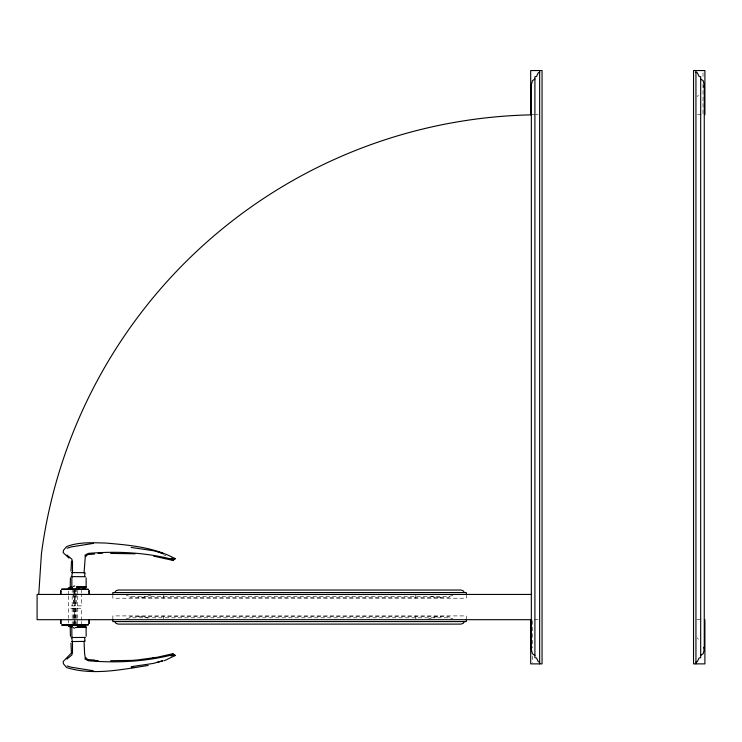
<?xml version="1.0" encoding="UTF-8"?>
<svg xmlns="http://www.w3.org/2000/svg" width="742" height="742" viewBox="0 0 742 742"><rect width="100%" height="100%" fill="white"/><g stroke="black" fill="none" stroke-linecap="round" stroke-linejoin="round"><path stroke-width="0.56" stroke-dasharray="3.71 2.78" d="M68.301 595.891L68.292 605.88L81.639 605.88L81.694 593.665M68.301 594.778L68.31 590.344M77.743 623.799L77.743 619.357M77.743 618.244L77.752 608.255M72.178 605.88L72.206 593.665M72.206 592.552L72.215 588.109M81.703 592.552L81.713 590.335M74.961 623.827L75.063 619.375M75.09 618.262L75.332 608.255M74.256 605.88L74.617 595.872L74.654 605.88M74.821 590.307L74.664 594.759L74.654 590.307M697.415 96.599L698.324 95.097M151.479 594.769L145.395 596.976L138.031 597.598M427.68 619.366L433.755 617.159L441.119 616.537M126.279 618.68L130.045 617.798L449.114 617.798L452.87 618.68M452.87 595.455L449.114 596.336L130.045 596.336L126.279 595.455M531.828 114.741L535.232 114.741M535.956 114.741L538.061 114.741M697.526 114.741L703.008 114.741L703.008 84.152M538.061 619.691L532.589 619.691L532.589 648.016M696.951 619.691L702.795 619.691M441.119 597.598L433.755 596.976L430.202 595.919M138.031 616.537L145.395 617.159L151.479 619.366M162.888 554.543L165.995 555.823M697.415 637.823L698.324 639.326M74.256 608.255L74.617 618.262L74.654 608.255M74.821 623.827L74.664 619.375L74.654 623.827M74.961 590.307L75.063 594.759M75.09 595.872L75.332 605.88M81.694 620.47L81.639 608.255L68.292 608.255L68.301 618.244M81.703 621.583L81.713 623.799M72.178 608.255L72.206 620.47M72.206 621.583L72.215 626.025M77.743 590.335L77.743 594.778M77.743 595.891L77.752 605.88M68.301 619.357L68.31 623.799M703.008 72.818L703.008 78.485M532.589 655.947L532.589 662.745M466.31 594.444L466.31 598.228L112.84 598.228L112.84 594.444M466.31 619.691L466.31 615.906L112.84 615.906L112.84 619.691M449.114 596.336L449.114 597.598L130.045 597.598L130.045 596.336M449.114 617.798L449.114 616.537L130.045 616.537L130.045 617.798M415.817 595.158L415.817 598.228M415.817 615.906L415.817 618.986M163.342 595.158L163.342 598.228M163.342 615.906L163.342 618.986M76.37 588.081L76.389 592.533M76.37 593.646L76.389 605.88M76.389 608.255L76.389 620.488M76.37 621.601L76.37 626.053M75.517 588.081L75.517 592.533M75.517 593.646L75.517 605.88M75.517 608.255L75.517 620.488M75.517 621.601L75.517 626.053M73.996 590.307L73.996 592.533M73.996 593.646L73.996 605.88M73.996 608.255L73.996 620.488M73.996 621.601L73.996 623.827M73.569 590.307L73.569 592.533M73.569 593.646L73.569 605.88M73.569 608.255L73.569 620.488M73.569 621.601L73.569 623.827"/><path stroke-width="1.11" d="M86.155 636.265L86.109 627.009L77.122 626.888M70.444 577.814L70.202 587.2L71.826 587.265L71.881 577.758L72.54 576.617L85.413 576.701M70.963 571.09L71.51 561.082M60.9 590.66L60.686 594.444L60.927 590.669M38.751 594.444L41.422 553.782A504.95 504.95 0 0 1 531.634 114.843M85.247 625.942L85.339 625.061L61.567 624.959L67.921 625.014M78.94 588.165L78.8 589.074L85.339 589.074L85.247 588.193M84.876 658.877L88.279 660.732C117.032 663.19 145.803 661.697 173.814 654.472L175.14 655.511L172.506 653.748L175.14 655.511L164.288 660.779M94.577 554.024L88.038 554.562L85.302 556.194L84.078 572.722L85.042 573.668L84.477 576.692M85.413 637.443L84.477 637.443L85.042 640.467L84.078 641.413L71.547 641.561M86.155 577.87L86.109 587.126L77.122 587.247L86.109 587.126L85.228 586.616L84.495 587.256M703.731 87.129L704.26 85.005L703.212 80.757L700.68 79.004M704.26 85.005L704.26 649.426L703.212 653.665L700.68 655.427M83.67 625.061L82.705 626.842M84.876 555.257L88.279 553.402C117.032 550.944 145.803 552.447 173.814 559.663L174.314 558.726C177.607 557.928 167.627 563.261 175.14 558.633C154.021 547.179 129.423 545.12 105.902 543.061C92.833 542.745 79.125 541.762 66.678 546.557L63.478 550.295L63.135 552.595L68.95 558.058M173.925 559.542L174.685 558.438L175.168 558.8M114.741 592.552L116.058 590.725L118.21 590.029L460.949 590.029L463.091 590.725L464.418 592.552M464.418 621.583L463.091 623.41L460.949 624.105L118.21 624.105L116.058 623.41L114.741 621.583M70.963 643.045L71.436 653.034L63.135 661.549L63.478 663.84L66.678 667.577C93.084 675.767 121.558 669.507 148.168 665.472M66.947 659.063L71.826 654.982L72.512 652.589L72.475 641.542L71.761 638.565L72.54 637.517L84.477 637.443M175.168 655.334L174.685 655.696L173.925 654.592M534.908 79.004L532.385 80.757L531.337 85.005L531.337 649.426L532.385 653.665L534.908 655.427M85.163 587.274L86.211 586.616M85.033 641.422L84.078 641.413L84.588 653.581L85.302 657.941L85.961 657.56M85.228 627.519L86.109 627.009M171.114 656.021L173.814 654.472M67.16 548.217L71.288 546.9L93.297 543.394M73.18 586.458L74.756 585.976M162.739 660.816L153.362 663.422L131.195 666.687M156.701 662.448L162.952 660.779M152.49 658.293L172.775 653.767M75.461 627.574L80.303 626.897M133.829 660.445L155.876 657.449M131.696 667.652L133.931 667.401M85.265 624.949L88.456 624.81L78.838 624.968L78.94 625.97M67.921 589.12L61.577 589.213L88.456 589.324L85.265 589.185M98.111 553.411L102.702 553.142M72.382 588.1L68.31 588.118L72.466 588.109M110.632 660.723L134.998 660.334M539.647 72.308L538.321 72.735L536.466 76.482L534.908 76.723L534.908 657.709L536.466 657.95L538.321 661.697L539.647 662.124M85.033 572.713L71.547 572.574M695.94 662.124L697.267 661.697L699.131 657.95L700.68 657.709L700.68 76.723L699.131 76.482L697.267 72.735L695.94 72.308M71.158 637.536L72.54 637.517L71.881 636.386L71.826 626.869L70.202 626.934L70.444 636.321M71.408 626.025L68.31 626.016L72.466 626.025M85.117 587.293L77.177 587.293L79.06 588.183M71.603 588.981L78.466 588.981M68.143 589.046L71.315 589.046M531.643 594.444L37.1 594.444L37.1 619.691L531.634 619.691M71.603 625.154L72.679 625.154M68.143 625.089L78.466 625.154L77.901 625.154M77.706 626.842L85.117 626.842M71.158 576.599L72.54 576.617L71.761 575.569L72.475 572.592L72.512 561.546L71.826 559.153L66.947 555.072M110.632 553.411L134.998 553.801M93.529 660.445L98.111 660.723M94.577 660.111L88.038 659.582L85.302 657.941M76.426 586.69L80.303 587.237M131.195 547.448L153.362 550.712L162.739 553.319M93.297 670.74L71.288 667.234L67.16 665.917M153.622 556.101L172.775 560.368M158.788 552.243L161.914 553.078M73.18 627.676L74.756 628.159M171.114 558.114L173.814 559.663M85.302 556.194L85.961 556.574M85.163 626.86L86.211 627.519M83.651 587.293L84.699 588.193M82.705 587.293L83.67 589.074M703.731 647.302L704.26 649.426M60.927 623.466L60.686 619.691L60.9 623.475M704.9 114.741L704.9 70.555L693.538 70.555L693.538 663.877L704.9 663.877L704.9 619.691M695.94 70.555L695.94 663.877M539.647 70.555L539.647 663.877M530.688 114.741L530.688 70.555L542.05 70.555L542.05 663.877L530.688 663.877L530.688 619.691M466.31 594.444L466.31 592.552L112.84 592.552L112.84 594.444M466.31 619.691L466.31 621.583L112.84 621.583L112.84 619.691M89.253 619.691L89.04 623.475L89.253 619.691M70.898 586.644L70.202 587.2L71.835 587.237L70.898 586.644M71.826 626.869L70.898 627.491L70.202 626.934L71.835 626.897M89.253 594.444L89.012 590.669L89.253 594.444"/></g></svg>
